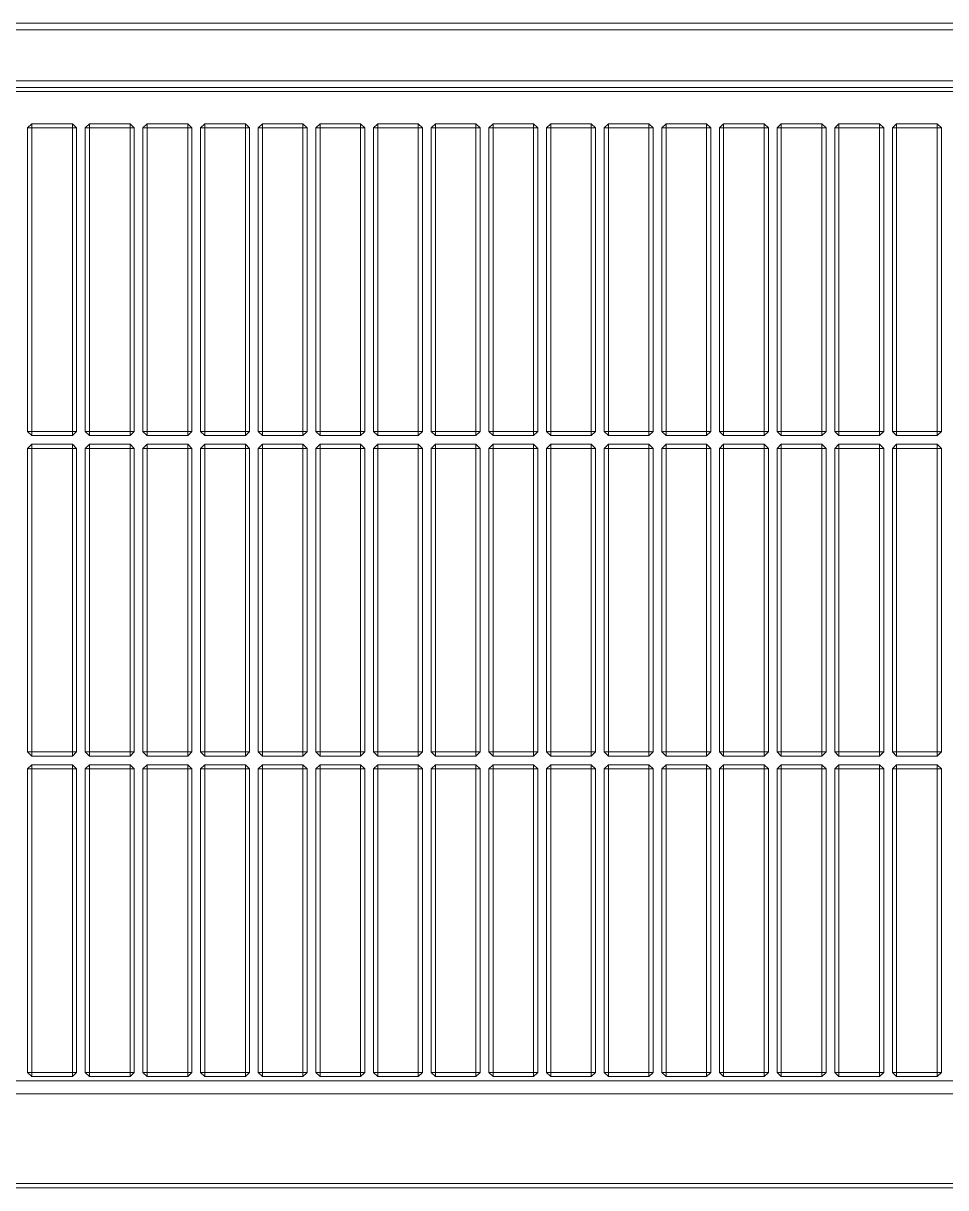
# Model space of a CAD drawing. Header units: metres. Extents: x 10 to 831, y 10 to 584.
# Drawn here: x 403.4 to 437.96, y 252 to 295.6 of the extents above; entities that cross this region are included whole.
import ezdxf

# ---------------------------------------------------------------- set-up
doc = ezdxf.new("R2010")
doc.units = ezdxf.units.M
doc.layers.add('VIS', color=8, linetype='Continuous', lineweight=13)

msp = doc.modelspace()

# ---------------------------------------------------------------- linework, layer by layer
at = {"layer": 'VIS'}
for p, q in [((457.76, 295.6), (195.84, 295.6)), ((457.76, 295.6), (195.84, 295.6)), ((195.84, 295.36), (457.76, 295.36)), ((195.84, 295.36), (457.76, 295.36)), ((457.76, 293.44), (195.84, 293.44)), ((457.76, 293.44), (195.84, 293.44)), ((195.84, 293.2), (457.76, 293.2)), ((195.84, 293.2), (457.76, 293.2)), ((230.16, 293.04), (457.84, 293.04)), ((403.72, 291.84), (403.56, 291.68)), ((403.72, 291.68), (403.72, 291.84)), ((403.72, 291.84), (403.72, 291.84)), ((405.24, 291.84), (403.72, 291.84)), ((405.24, 291.84), (405.24, 291.68)), ((405.4, 291.68), (405.24, 291.84)), ((405.88, 291.84), (405.72, 291.68)), ((405.88, 291.68), (405.88, 291.84)), ((405.88, 291.84), (405.88, 291.84)), ((407.4, 291.84), (405.88, 291.84)), ((407.4, 291.84), (407.4, 291.68)), ((407.56, 291.68), (407.4, 291.84)), ((408.04, 291.84), (407.88, 291.68)), ((408.04, 291.68), (408.04, 291.84)), ((409.56, 291.84), (408.04, 291.84)), ((408.04, 291.84), (408.04, 291.84)), ((409.56, 291.84), (409.56, 291.68)), ((409.72, 291.68), (409.56, 291.84)), ((410.2, 291.84), (410.04, 291.68)), ((410.2, 291.68), (410.2, 291.84)), ((410.2, 291.84), (410.2, 291.84)), ((411.72, 291.84), (410.2, 291.84)), ((411.72, 291.84), (411.72, 291.68)), ((411.88, 291.68), (411.72, 291.84)), ((412.36, 291.84), (412.2, 291.68)), ((412.36, 291.68), (412.36, 291.84)), ((412.36, 291.84), (412.36, 291.84)), ((413.88, 291.84), (412.36, 291.84)), ((413.88, 291.84), (413.88, 291.68)), ((414.04, 291.68), (413.88, 291.84)), ((414.52, 291.84), (414.36, 291.68)), ((414.52, 291.68), (414.52, 291.84)), ((416.04, 291.84), (414.52, 291.84)), ((414.52, 291.84), (414.52, 291.84)), ((416.04, 291.84), (416.04, 291.68)), ((416.2, 291.68), (416.04, 291.84)), ((416.68, 291.84), (416.52, 291.68)), ((416.68, 291.68), (416.68, 291.84)), ((416.68, 291.84), (416.68, 291.84)), ((418.2, 291.84), (416.68, 291.84)), ((418.2, 291.84), (418.2, 291.68)), ((418.36, 291.68), (418.2, 291.84)), ((418.84, 291.84), (418.68, 291.68)), ((418.84, 291.68), (418.84, 291.84)), ((418.84, 291.84), (418.84, 291.84)), ((420.36, 291.84), (418.84, 291.84)), ((420.36, 291.84), (420.36, 291.68)), ((420.52, 291.68), (420.36, 291.84)), ((421, 291.84), (420.84, 291.68)), ((421, 291.68), (421, 291.84)), ((422.52, 291.84), (421, 291.84)), ((421, 291.84), (421, 291.84)), ((422.52, 291.84), (422.52, 291.68)), ((422.68, 291.68), (422.52, 291.84)), ((423.16, 291.84), (423, 291.68)), ((423.16, 291.68), (423.16, 291.84)), ((423.16, 291.84), (423.16, 291.84)), ((424.68, 291.84), (423.16, 291.84)), ((424.68, 291.84), (424.68, 291.68)), ((424.84, 291.68), (424.68, 291.84)), ((425.32, 291.84), (425.16, 291.68)), ((425.32, 291.68), (425.32, 291.84)), ((425.32, 291.84), (425.32, 291.84)), ((426.84, 291.84), (425.32, 291.84)), ((426.84, 291.84), (426.84, 291.68)), ((427, 291.68), (426.84, 291.84)), ((427.48, 291.84), (427.32, 291.68)), ((427.48, 291.68), (427.48, 291.84)), ((429, 291.84), (427.48, 291.84)), ((427.48, 291.84), (427.48, 291.84)), ((429, 291.84), (429, 291.68)), ((429.16, 291.68), (429, 291.84)), ((429.64, 291.84), (429.48, 291.68)), ((429.64, 291.68), (429.64, 291.84)), ((429.64, 291.84), (429.64, 291.84)), ((431.16, 291.84), (429.64, 291.84)), ((431.16, 291.84), (431.16, 291.68)), ((431.32, 291.68), (431.16, 291.84)), ((431.8, 291.84), (431.64, 291.68)), ((431.8, 291.68), (431.8, 291.84)), ((431.8, 291.84), (431.8, 291.84)), ((433.32, 291.84), (431.8, 291.84)), ((433.32, 291.84), (433.32, 291.68)), ((433.48, 291.68), (433.32, 291.84)), ((433.96, 291.84), (433.8, 291.68)), ((433.96, 291.68), (433.96, 291.84)), ((435.48, 291.84), (433.96, 291.84)), ((433.96, 291.84), (433.96, 291.84)), ((435.48, 291.84), (435.48, 291.68)), ((435.64, 291.68), (435.48, 291.84)), ((436.12, 291.84), (435.96, 291.68)), ((436.12, 291.68), (436.12, 291.84)), ((436.12, 291.84), (436.12, 291.84)), ((437.64, 291.84), (436.12, 291.84)), ((437.64, 291.84), (437.64, 291.68)), ((437.8, 291.68), (437.64, 291.84)), ((403.56, 291.68), (403.72, 291.68)), ((403.56, 291.68), (403.56, 280.32)), ((403.72, 280.32), (403.72, 291.68)), ((403.72, 291.68), (405.24, 291.68)), ((405.24, 291.68), (405.4, 291.68)), ((405.24, 291.68), (405.24, 280.32)), ((405.4, 291.68), (405.32, 291.68)), ((405.4, 291.68), (405.4, 291.68)), ((405.4, 280.32), (405.4, 291.68)), ((405.4, 291.68), (405.4, 280.32)), ((405.72, 291.68), (405.88, 291.68)), ((405.72, 291.68), (405.72, 280.32)), ((405.88, 291.68), (407.4, 291.68)), ((405.88, 280.32), (405.88, 291.68)), ((407.4, 291.68), (407.56, 291.68)), ((407.4, 291.68), (407.4, 280.32)), ((407.56, 291.68), (407.48, 291.68)), ((407.56, 291.68), (407.56, 280.32)), ((407.56, 280.32), (407.56, 291.68)), ((407.56, 291.68), (407.56, 291.68)), ((407.88, 291.68), (408.04, 291.68)), ((407.88, 291.68), (407.88, 280.32)), ((408.04, 291.68), (409.56, 291.68)), ((408.04, 280.32), (408.04, 291.68)), ((409.56, 291.68), (409.72, 291.68)), ((409.56, 291.68), (409.56, 280.32)), ((409.72, 291.68), (409.64, 291.68)), ((409.72, 291.68), (409.72, 280.32)), ((409.72, 291.68), (409.72, 291.68)), ((409.72, 280.32), (409.72, 291.68)), ((410.04, 291.68), (410.2, 291.68)), ((410.04, 291.68), (410.04, 280.32)), ((410.2, 280.32), (410.2, 291.68)), ((410.2, 291.68), (411.72, 291.68)), ((411.72, 291.68), (411.88, 291.68)), ((411.72, 291.68), (411.72, 280.32)), ((411.88, 291.68), (411.8, 291.68)), ((411.88, 280.32), (411.88, 291.68)), ((411.88, 291.68), (411.88, 291.68)), ((411.88, 291.68), (411.88, 280.32)), ((412.2, 291.68), (412.36, 291.68)), ((412.2, 291.68), (412.2, 280.32)), ((412.36, 291.68), (413.88, 291.68)), ((412.36, 280.32), (412.36, 291.68)), ((413.88, 291.68), (414.04, 291.68)), ((413.88, 291.68), (413.88, 280.32)), ((414.04, 291.68), (413.96, 291.68)), ((414.04, 291.68), (414.04, 291.68)), ((414.04, 291.68), (414.04, 280.32)), ((414.04, 280.32), (414.04, 291.68)), ((414.36, 291.68), (414.52, 291.68)), ((414.36, 291.68), (414.36, 280.32)), ((414.52, 291.68), (416.04, 291.68)), ((414.52, 280.32), (414.52, 291.68)), ((416.04, 291.68), (416.2, 291.68)), ((416.04, 291.68), (416.04, 280.32)), ((416.2, 291.68), (416.12, 291.68)), ((416.2, 291.68), (416.2, 280.32)), ((416.2, 280.32), (416.2, 291.68)), ((416.2, 291.68), (416.2, 291.68)), ((416.52, 291.68), (416.68, 291.68)), ((416.52, 291.68), (416.52, 280.32)), ((416.68, 280.32), (416.68, 291.68)), ((416.68, 291.68), (418.2, 291.68)), ((418.2, 291.68), (418.36, 291.68)), ((418.2, 291.68), (418.2, 280.32)), ((418.36, 291.68), (418.28, 291.68)), ((418.36, 291.68), (418.36, 291.68)), ((418.36, 280.32), (418.36, 291.68)), ((418.36, 291.68), (418.36, 280.32)), ((418.68, 291.68), (418.84, 291.68)), ((418.68, 291.68), (418.68, 280.32)), ((418.84, 291.68), (420.36, 291.68)), ((418.84, 280.32), (418.84, 291.68)), ((420.36, 291.68), (420.52, 291.68)), ((420.36, 291.68), (420.36, 280.32)), ((420.52, 291.68), (420.44, 291.68)), ((420.52, 291.68), (420.52, 280.32)), ((420.52, 280.32), (420.52, 291.68)), ((420.52, 291.68), (420.52, 291.68)), ((420.84, 291.68), (421, 291.68)), ((420.84, 291.68), (420.84, 280.32)), ((421, 291.68), (422.52, 291.68)), ((421, 280.32), (421, 291.68)), ((422.52, 291.68), (422.68, 291.68)), ((422.52, 291.68), (422.52, 280.32)), ((422.68, 291.68), (422.6, 291.68)), ((422.68, 291.68), (422.68, 280.32)), ((422.68, 291.68), (422.68, 291.68)), ((422.68, 280.32), (422.68, 291.68)), ((423, 291.68), (423.16, 291.68)), ((423, 291.68), (423, 280.32)), ((423.16, 280.32), (423.16, 291.68)), ((423.16, 291.68), (424.68, 291.68)), ((424.68, 291.68), (424.84, 291.68)), ((424.68, 291.68), (424.68, 280.32)), ((424.84, 291.68), (424.76, 291.68)), ((424.84, 280.32), (424.84, 291.68)), ((424.84, 291.68), (424.84, 291.68)), ((424.84, 291.68), (424.84, 280.32)), ((425.16, 291.68), (425.32, 291.68)), ((425.16, 291.68), (425.16, 280.32)), ((425.32, 291.68), (426.84, 291.68)), ((425.32, 280.32), (425.32, 291.68)), ((426.84, 291.68), (427, 291.68)), ((426.84, 291.68), (426.84, 280.32)), ((427, 291.68), (426.92, 291.68)), ((427, 291.68), (427, 291.68)), ((427, 291.68), (427, 280.32)), ((427, 280.32), (427, 291.68)), ((427.32, 291.68), (427.48, 291.68)), ((427.32, 291.68), (427.32, 280.32)), ((427.48, 291.68), (429, 291.68)), ((427.48, 280.32), (427.48, 291.68)), ((429, 291.68), (429.16, 291.68)), ((429, 291.68), (429, 280.32)), ((429.16, 291.68), (429.08, 291.68)), ((429.16, 291.68), (429.16, 280.32)), ((429.16, 280.32), (429.16, 291.68)), ((429.16, 291.68), (429.16, 291.68)), ((429.48, 291.68), (429.64, 291.68)), ((429.48, 291.68), (429.48, 280.32)), ((429.64, 280.32), (429.64, 291.68)), ((429.64, 291.68), (431.16, 291.68)), ((431.16, 291.68), (431.32, 291.68)), ((431.16, 291.68), (431.16, 280.32)), ((431.32, 291.68), (431.24, 291.68)), ((431.32, 291.68), (431.32, 291.68)), ((431.32, 280.32), (431.32, 291.68)), ((431.32, 291.68), (431.32, 280.32)), ((431.64, 291.68), (431.8, 291.68)), ((431.64, 291.68), (431.64, 280.32)), ((431.8, 291.68), (433.32, 291.68)), ((431.8, 280.32), (431.8, 291.68)), ((433.32, 291.68), (433.48, 291.68)), ((433.32, 291.68), (433.32, 280.32)), ((433.48, 291.68), (433.4, 291.68)), ((433.48, 291.68), (433.48, 280.32)), ((433.48, 280.32), (433.48, 291.68)), ((433.48, 291.68), (433.48, 291.68)), ((433.8, 291.68), (433.96, 291.68)), ((433.8, 291.68), (433.8, 280.32)), ((433.96, 291.68), (435.48, 291.68)), ((433.96, 280.32), (433.96, 291.68)), ((435.48, 291.68), (435.64, 291.68)), ((435.48, 291.68), (435.48, 280.32)), ((435.64, 291.68), (435.56, 291.68)), ((435.64, 291.68), (435.64, 280.32)), ((435.64, 291.68), (435.64, 291.68)), ((435.64, 280.32), (435.64, 291.68)), ((435.96, 291.68), (436.12, 291.68)), ((435.96, 291.68), (435.96, 280.32)), ((436.12, 280.32), (436.12, 291.68)), ((436.12, 291.68), (437.64, 291.68)), ((437.64, 291.68), (437.8, 291.68)), ((437.64, 291.68), (437.64, 280.32)), ((437.8, 291.68), (437.72, 291.68)), ((437.8, 280.32), (437.8, 291.68)), ((437.8, 291.68), (437.8, 291.68)), ((437.8, 291.68), (437.8, 280.32)), ((403.72, 280.32), (403.56, 280.32)), ((403.56, 280.32), (403.72, 280.16)), ((403.56, 280.32), (403.56, 280.32)), ((403.72, 280.16), (403.72, 280.32)), ((405.24, 280.32), (403.72, 280.32)), ((403.72, 280.16), (405.24, 280.16)), ((405.24, 280.16), (405.4, 280.32)), ((405.4, 280.32), (405.24, 280.32)), ((405.24, 280.32), (405.24, 280.16)), ((405.24, 280.16), (405.24, 280.16)), ((405.4, 280.32), (405.32, 280.24)), ((405.4, 280.32), (405.4, 280.32)), ((405.88, 280.32), (405.72, 280.32)), ((405.72, 280.32), (405.88, 280.16)), ((405.72, 280.32), (405.72, 280.32)), ((405.88, 280.16), (405.88, 280.32)), ((407.4, 280.32), (405.88, 280.32)), ((405.88, 280.16), (407.4, 280.16)), ((407.4, 280.16), (407.56, 280.32)), ((407.56, 280.32), (407.4, 280.32)), ((407.4, 280.32), (407.4, 280.16)), ((407.4, 280.16), (407.4, 280.16)), ((407.56, 280.32), (407.48, 280.24)), ((407.56, 280.32), (407.56, 280.32)), ((408.04, 280.32), (407.88, 280.32)), ((407.88, 280.32), (408.04, 280.16)), ((407.88, 280.32), (407.88, 280.32)), ((408.04, 280.16), (408.04, 280.32)), ((409.56, 280.32), (408.04, 280.32)), ((408.04, 280.16), (409.56, 280.16)), ((409.56, 280.16), (409.72, 280.32)), ((409.72, 280.32), (409.56, 280.32)), ((409.56, 280.32), (409.56, 280.16)), ((409.56, 280.16), (409.56, 280.16)), ((409.72, 280.32), (409.64, 280.24)), ((409.72, 280.32), (409.72, 280.32)), ((410.2, 280.32), (410.04, 280.32)), ((410.04, 280.32), (410.2, 280.16)), ((410.04, 280.32), (410.04, 280.32)), ((410.2, 280.16), (410.2, 280.32)), ((411.72, 280.32), (410.2, 280.32)), ((410.2, 280.16), (411.72, 280.16)), ((411.72, 280.16), (411.88, 280.32)), ((411.88, 280.32), (411.72, 280.32)), ((411.72, 280.32), (411.72, 280.16)), ((411.72, 280.16), (411.72, 280.16)), ((411.88, 280.32), (411.8, 280.24)), ((411.88, 280.32), (411.88, 280.32)), ((412.36, 280.32), (412.2, 280.32)), ((412.2, 280.32), (412.36, 280.16)), ((412.2, 280.32), (412.2, 280.32)), ((412.36, 280.16), (412.36, 280.32)), ((413.88, 280.32), (412.36, 280.32)), ((412.36, 280.16), (413.88, 280.16)), ((413.88, 280.16), (414.04, 280.32)), ((414.04, 280.32), (413.88, 280.32)), ((413.88, 280.32), (413.88, 280.16)), ((413.88, 280.16), (413.88, 280.16)), ((414.04, 280.32), (413.96, 280.24)), ((414.04, 280.32), (414.04, 280.32)), ((414.52, 280.32), (414.36, 280.32)), ((414.36, 280.32), (414.52, 280.16)), ((414.36, 280.32), (414.36, 280.32)), ((414.52, 280.16), (414.52, 280.32)), ((416.04, 280.32), (414.52, 280.32)), ((414.52, 280.16), (416.04, 280.16)), ((416.04, 280.16), (416.2, 280.32)), ((416.2, 280.32), (416.04, 280.32)), ((416.04, 280.32), (416.04, 280.16)), ((416.04, 280.16), (416.04, 280.16)), ((416.2, 280.32), (416.12, 280.24)), ((416.2, 280.32), (416.2, 280.32)), ((416.68, 280.32), (416.52, 280.32)), ((416.52, 280.32), (416.68, 280.16)), ((416.52, 280.32), (416.52, 280.32)), ((416.68, 280.16), (416.68, 280.32)), ((418.2, 280.32), (416.68, 280.32)), ((416.68, 280.16), (418.2, 280.16)), ((418.2, 280.16), (418.36, 280.32)), ((418.36, 280.32), (418.2, 280.32)), ((418.2, 280.32), (418.2, 280.16)), ((418.2, 280.16), (418.2, 280.16)), ((418.36, 280.32), (418.28, 280.24)), ((418.36, 280.32), (418.36, 280.32)), ((418.84, 280.32), (418.68, 280.32)), ((418.68, 280.32), (418.84, 280.16)), ((418.68, 280.32), (418.68, 280.32)), ((418.84, 280.16), (418.84, 280.32)), ((420.36, 280.32), (418.84, 280.32)), ((418.84, 280.16), (420.36, 280.16)), ((420.36, 280.16), (420.52, 280.32)), ((420.52, 280.32), (420.36, 280.32)), ((420.36, 280.32), (420.36, 280.16)), ((420.36, 280.16), (420.36, 280.16)), ((420.52, 280.32), (420.44, 280.24)), ((420.52, 280.32), (420.52, 280.32)), ((421, 280.32), (420.84, 280.32)), ((420.84, 280.32), (421, 280.16)), ((420.84, 280.32), (420.84, 280.32)), ((421, 280.16), (421, 280.32)), ((422.52, 280.32), (421, 280.32)), ((421, 280.16), (422.52, 280.16)), ((422.52, 280.16), (422.68, 280.32)), ((422.68, 280.32), (422.52, 280.32)), ((422.52, 280.32), (422.52, 280.16)), ((422.52, 280.16), (422.52, 280.16)), ((422.68, 280.32), (422.6, 280.24)), ((422.68, 280.32), (422.68, 280.32)), ((423.16, 280.32), (423, 280.32)), ((423, 280.32), (423.16, 280.16)), ((423, 280.32), (423, 280.32)), ((423.16, 280.16), (423.16, 280.32)), ((424.68, 280.32), (423.16, 280.32)), ((423.16, 280.16), (424.68, 280.16)), ((424.68, 280.16), (424.84, 280.32)), ((424.84, 280.32), (424.68, 280.32)), ((424.68, 280.32), (424.68, 280.16)), ((424.68, 280.16), (424.68, 280.16)), ((424.84, 280.32), (424.76, 280.24)), ((424.84, 280.32), (424.84, 280.32)), ((425.32, 280.32), (425.16, 280.32)), ((425.16, 280.32), (425.32, 280.16)), ((425.16, 280.32), (425.16, 280.32)), ((425.32, 280.16), (425.32, 280.32)), ((426.84, 280.32), (425.32, 280.32)), ((425.32, 280.16), (426.84, 280.16)), ((426.84, 280.16), (427, 280.32)), ((427, 280.32), (426.84, 280.32)), ((426.84, 280.32), (426.84, 280.16)), ((426.84, 280.16), (426.84, 280.16)), ((427, 280.32), (426.92, 280.24)), ((427, 280.32), (427, 280.32)), ((427.48, 280.32), (427.32, 280.32)), ((427.32, 280.32), (427.48, 280.16)), ((427.32, 280.32), (427.32, 280.32)), ((427.48, 280.16), (427.48, 280.32)), ((429, 280.32), (427.48, 280.32)), ((427.48, 280.16), (429, 280.16)), ((429, 280.16), (429.16, 280.32)), ((429.16, 280.32), (429, 280.32)), ((429, 280.32), (429, 280.16)), ((429, 280.16), (429, 280.16)), ((429.16, 280.32), (429.08, 280.24)), ((429.16, 280.32), (429.16, 280.32)), ((429.64, 280.32), (429.48, 280.32)), ((429.48, 280.32), (429.64, 280.16)), ((429.48, 280.32), (429.48, 280.32)), ((429.64, 280.16), (429.64, 280.32)), ((431.16, 280.32), (429.64, 280.32)), ((429.64, 280.16), (431.16, 280.16)), ((431.16, 280.16), (431.32, 280.32)), ((431.32, 280.32), (431.16, 280.32)), ((431.16, 280.32), (431.16, 280.16)), ((431.16, 280.16), (431.16, 280.16)), ((431.32, 280.32), (431.24, 280.24)), ((431.32, 280.32), (431.32, 280.32)), ((431.8, 280.32), (431.64, 280.32)), ((431.64, 280.32), (431.8, 280.16)), ((431.64, 280.32), (431.64, 280.32)), ((431.8, 280.16), (431.8, 280.32)), ((433.32, 280.32), (431.8, 280.32)), ((431.8, 280.16), (433.32, 280.16)), ((433.32, 280.16), (433.48, 280.32)), ((433.48, 280.32), (433.32, 280.32)), ((433.32, 280.32), (433.32, 280.16)), ((433.32, 280.16), (433.32, 280.16)), ((433.48, 280.32), (433.4, 280.24)), ((433.48, 280.32), (433.48, 280.32)), ((433.96, 280.32), (433.8, 280.32)), ((433.8, 280.32), (433.96, 280.16)), ((433.8, 280.32), (433.8, 280.32)), ((433.96, 280.16), (433.96, 280.32)), ((435.48, 280.32), (433.96, 280.32)), ((433.96, 280.16), (435.48, 280.16)), ((435.48, 280.16), (435.64, 280.32)), ((435.64, 280.32), (435.48, 280.32)), ((435.48, 280.32), (435.48, 280.16)), ((435.48, 280.16), (435.48, 280.16)), ((435.64, 280.32), (435.56, 280.24)), ((435.64, 280.32), (435.64, 280.32)), ((436.12, 280.32), (435.96, 280.32)), ((435.96, 280.32), (436.12, 280.16)), ((435.96, 280.32), (435.96, 280.32)), ((436.12, 280.16), (436.12, 280.32)), ((437.64, 280.32), (436.12, 280.32)), ((436.12, 280.16), (437.64, 280.16)), ((437.64, 280.16), (437.8, 280.32)), ((437.8, 280.32), (437.64, 280.32)), ((437.64, 280.32), (437.64, 280.16)), ((437.64, 280.16), (437.64, 280.16)), ((437.8, 280.32), (437.72, 280.24)), ((437.8, 280.32), (437.8, 280.32)), ((403.72, 279.84), (403.56, 279.68)), ((403.56, 279.68), (403.72, 279.68)), ((403.56, 279.68), (403.56, 268.32)), ((403.72, 279.68), (403.72, 279.84)), ((403.72, 279.84), (403.72, 279.84)), ((405.24, 279.84), (403.72, 279.84)), ((403.72, 268.32), (403.72, 279.68)), ((403.72, 279.68), (405.24, 279.68)), ((405.24, 279.84), (405.24, 279.68)), ((405.4, 279.68), (405.24, 279.84)), ((405.24, 279.68), (405.4, 279.68)), ((405.24, 279.68), (405.24, 268.32)), ((405.4, 279.68), (405.32, 279.68)), ((405.4, 268.32), (405.4, 279.68)), ((405.4, 279.68), (405.4, 279.68)), ((405.4, 279.68), (405.4, 268.32)), ((405.88, 279.84), (405.72, 279.68)), ((405.72, 279.68), (405.88, 279.68)), ((405.72, 279.68), (405.72, 268.32)), ((405.88, 279.68), (405.88, 279.84)), ((405.88, 279.84), (405.88, 279.84)), ((407.4, 279.84), (405.88, 279.84)), ((405.88, 279.68), (407.4, 279.68)), ((405.88, 268.32), (405.88, 279.68)), ((407.4, 279.84), (407.4, 279.68)), ((407.56, 279.68), (407.4, 279.84)), ((407.4, 279.68), (407.56, 279.68)), ((407.4, 279.68), (407.4, 268.32)), ((407.56, 279.68), (407.48, 279.68)), ((407.56, 279.68), (407.56, 279.68)), ((407.56, 279.68), (407.56, 268.32)), ((407.56, 268.32), (407.56, 279.68)), ((408.04, 279.84), (407.88, 279.68)), ((407.88, 279.68), (408.04, 279.68)), ((407.88, 279.68), (407.88, 268.32)), ((408.04, 279.68), (408.04, 279.84)), ((409.56, 279.84), (408.04, 279.84)), ((408.04, 279.84), (408.04, 279.84)), ((408.04, 279.68), (409.56, 279.68)), ((408.04, 268.32), (408.04, 279.68)), ((409.56, 279.84), (409.56, 279.68)), ((409.72, 279.68), (409.56, 279.84)), ((409.56, 279.68), (409.72, 279.68)), ((409.56, 279.68), (409.56, 268.32)), ((409.72, 279.68), (409.64, 279.68)), ((409.72, 279.68), (409.72, 268.32)), ((409.72, 268.32), (409.72, 279.68)), ((409.72, 279.68), (409.72, 279.68)), ((410.2, 279.84), (410.04, 279.68)), ((410.04, 279.68), (410.2, 279.68)), ((410.04, 279.68), (410.04, 268.32)), ((410.2, 279.68), (410.2, 279.84)), ((410.2, 279.84), (410.2, 279.84)), ((411.72, 279.84), (410.2, 279.84)), ((410.2, 268.32), (410.2, 279.68)), ((410.2, 279.68), (411.72, 279.68)), ((411.72, 279.84), (411.72, 279.68)), ((411.88, 279.68), (411.72, 279.84)), ((411.72, 279.68), (411.88, 279.68)), ((411.72, 279.68), (411.72, 268.32)), ((411.88, 279.68), (411.8, 279.68)), ((411.88, 279.68), (411.88, 279.68)), ((411.88, 268.32), (411.88, 279.68)), ((411.88, 279.68), (411.88, 268.32)), ((412.36, 279.84), (412.2, 279.68)), ((412.2, 279.68), (412.36, 279.68)), ((412.2, 279.68), (412.2, 268.32)), ((412.36, 279.68), (412.36, 279.84)), ((412.36, 279.84), (412.36, 279.84)), ((413.88, 279.84), (412.36, 279.84)), ((412.36, 279.68), (413.88, 279.68)), ((412.36, 268.32), (412.36, 279.68)), ((413.88, 279.84), (413.88, 279.68)), ((414.04, 279.68), (413.88, 279.84)), ((413.88, 279.68), (414.04, 279.68)), ((413.88, 279.68), (413.88, 268.32)), ((414.04, 279.68), (413.96, 279.68)), ((414.04, 279.68), (414.04, 268.32)), ((414.04, 268.32), (414.04, 279.68)), ((414.04, 279.68), (414.04, 279.68)), ((414.52, 279.84), (414.36, 279.68)), ((414.36, 279.68), (414.52, 279.68)), ((414.36, 279.68), (414.36, 268.32)), ((414.52, 279.68), (414.52, 279.84)), ((416.04, 279.84), (414.52, 279.84)), ((414.52, 279.84), (414.52, 279.84)), ((414.52, 279.68), (416.04, 279.68)), ((414.52, 268.32), (414.52, 279.68)), ((416.04, 279.84), (416.04, 279.68)), ((416.2, 279.68), (416.04, 279.84)), ((416.04, 279.68), (416.2, 279.68)), ((416.04, 279.68), (416.04, 268.32)), ((416.2, 279.68), (416.12, 279.68)), ((416.2, 279.68), (416.2, 268.32)), ((416.2, 279.68), (416.2, 279.68)), ((416.2, 268.32), (416.2, 279.68)), ((416.68, 279.84), (416.52, 279.68)), ((416.52, 279.68), (416.68, 279.68)), ((416.52, 279.68), (416.52, 268.32)), ((416.68, 279.68), (416.68, 279.84)), ((416.68, 279.84), (416.68, 279.84)), ((418.2, 279.84), (416.68, 279.84)), ((416.68, 268.32), (416.68, 279.68)), ((416.68, 279.68), (418.2, 279.68)), ((418.2, 279.84), (418.2, 279.68)), ((418.36, 279.68), (418.2, 279.84)), ((418.2, 279.68), (418.36, 279.68)), ((418.2, 279.68), (418.2, 268.32)), ((418.36, 279.68), (418.28, 279.68)), ((418.36, 268.32), (418.36, 279.68)), ((418.36, 279.68), (418.36, 279.68)), ((418.36, 279.68), (418.36, 268.32)), ((418.84, 279.84), (418.68, 279.68)), ((418.68, 279.68), (418.84, 279.68)), ((418.68, 279.68), (418.68, 268.32)), ((418.84, 279.68), (418.84, 279.84)), ((418.84, 279.84), (418.84, 279.84)), ((420.36, 279.84), (418.84, 279.84)), ((418.84, 279.68), (420.36, 279.68)), ((418.84, 268.32), (418.84, 279.68)), ((420.36, 279.84), (420.36, 279.68)), ((420.52, 279.68), (420.36, 279.84)), ((420.36, 279.68), (420.52, 279.68)), ((420.36, 279.68), (420.36, 268.32)), ((420.52, 279.68), (420.44, 279.68)), ((420.52, 279.68), (420.52, 279.68)), ((420.52, 279.68), (420.52, 268.32)), ((420.52, 268.32), (420.52, 279.68)), ((421, 279.84), (420.84, 279.68)), ((420.84, 279.68), (421, 279.68)), ((420.84, 279.68), (420.84, 268.32)), ((421, 279.68), (421, 279.84)), ((422.52, 279.84), (421, 279.84)), ((421, 279.84), (421, 279.84)), ((421, 279.68), (422.52, 279.68)), ((421, 268.32), (421, 279.68)), ((422.52, 279.84), (422.52, 279.68)), ((422.68, 279.68), (422.52, 279.84)), ((422.52, 279.68), (422.68, 279.68)), ((422.52, 279.68), (422.52, 268.32)), ((422.68, 279.68), (422.6, 279.68)), ((422.68, 279.68), (422.68, 268.32)), ((422.68, 268.32), (422.68, 279.68)), ((422.68, 279.68), (422.68, 279.68)), ((423.16, 279.84), (423, 279.68)), ((423, 279.68), (423.16, 279.68)), ((423, 279.68), (423, 268.32)), ((423.16, 279.68), (423.16, 279.84)), ((423.16, 279.84), (423.16, 279.84)), ((424.68, 279.84), (423.16, 279.84)), ((423.16, 268.32), (423.16, 279.68)), ((423.16, 279.68), (424.68, 279.68)), ((424.68, 279.84), (424.68, 279.68)), ((424.84, 279.68), (424.68, 279.84)), ((424.68, 279.68), (424.84, 279.68)), ((424.68, 279.68), (424.68, 268.32)), ((424.84, 279.68), (424.76, 279.68)), ((424.84, 279.68), (424.84, 279.68)), ((424.84, 268.32), (424.84, 279.68)), ((424.84, 279.68), (424.84, 268.32)), ((425.32, 279.84), (425.16, 279.68)), ((425.16, 279.68), (425.32, 279.68)), ((425.16, 279.68), (425.16, 268.32)), ((425.32, 279.68), (425.32, 279.84)), ((425.32, 279.84), (425.32, 279.84)), ((426.84, 279.84), (425.32, 279.84)), ((425.32, 279.68), (426.84, 279.68)), ((425.32, 268.32), (425.32, 279.68)), ((426.84, 279.84), (426.84, 279.68)), ((427, 279.68), (426.84, 279.84)), ((426.84, 279.68), (427, 279.68)), ((426.84, 279.68), (426.84, 268.32)), ((427, 279.68), (426.92, 279.68)), ((427, 279.68), (427, 268.32)), ((427, 268.32), (427, 279.68)), ((427, 279.68), (427, 279.68)), ((427.48, 279.84), (427.32, 279.68)), ((427.32, 279.68), (427.48, 279.68)), ((427.32, 279.68), (427.32, 268.32)), ((427.48, 279.68), (427.48, 279.84)), ((429, 279.84), (427.48, 279.84)), ((427.48, 279.84), (427.48, 279.84)), ((427.48, 279.68), (429, 279.68)), ((427.48, 268.32), (427.48, 279.68)), ((429, 279.84), (429, 279.68)), ((429.16, 279.68), (429, 279.84)), ((429, 279.68), (429.16, 279.68)), ((429, 279.68), (429, 268.32)), ((429.16, 279.68), (429.08, 279.68)), ((429.16, 279.68), (429.16, 268.32)), ((429.16, 279.68), (429.16, 279.68)), ((429.16, 268.32), (429.16, 279.68)), ((429.64, 279.84), (429.48, 279.68)), ((429.48, 279.68), (429.64, 279.68)), ((429.48, 279.68), (429.48, 268.32)), ((429.64, 279.68), (429.64, 279.84)), ((429.64, 279.84), (429.64, 279.84)), ((431.16, 279.84), (429.64, 279.84)), ((429.64, 268.32), (429.64, 279.68)), ((429.64, 279.68), (431.16, 279.68)), ((431.16, 279.84), (431.16, 279.68)), ((431.32, 279.68), (431.16, 279.84)), ((431.16, 279.68), (431.32, 279.68)), ((431.16, 279.68), (431.16, 268.32)), ((431.32, 279.68), (431.24, 279.68)), ((431.32, 268.32), (431.32, 279.68)), ((431.32, 279.68), (431.32, 279.68)), ((431.32, 279.68), (431.32, 268.32)), ((431.8, 279.84), (431.64, 279.68)), ((431.64, 279.68), (431.8, 279.68)), ((431.64, 279.68), (431.64, 268.32)), ((431.8, 279.68), (431.8, 279.84)), ((431.8, 279.84), (431.8, 279.84)), ((433.32, 279.84), (431.8, 279.84)), ((431.8, 279.68), (433.32, 279.68)), ((431.8, 268.32), (431.8, 279.68)), ((433.32, 279.84), (433.32, 279.68)), ((433.48, 279.68), (433.32, 279.84)), ((433.32, 279.68), (433.48, 279.68)), ((433.32, 279.68), (433.32, 268.32)), ((433.48, 279.68), (433.4, 279.68)), ((433.48, 279.68), (433.48, 279.68)), ((433.48, 279.68), (433.48, 268.32)), ((433.48, 268.32), (433.48, 279.68)), ((433.96, 279.84), (433.8, 279.68)), ((433.8, 279.68), (433.96, 279.68)), ((433.8, 279.68), (433.8, 268.32)), ((433.96, 279.68), (433.96, 279.84)), ((435.48, 279.84), (433.96, 279.84)), ((433.96, 279.84), (433.96, 279.84)), ((433.96, 279.68), (435.48, 279.68)), ((433.96, 268.32), (433.96, 279.68)), ((435.48, 279.84), (435.48, 279.68)), ((435.64, 279.68), (435.48, 279.84)), ((435.48, 279.68), (435.64, 279.68)), ((435.48, 279.68), (435.48, 268.32)), ((435.64, 279.68), (435.56, 279.68)), ((435.64, 279.68), (435.64, 268.32)), ((435.64, 268.32), (435.64, 279.68)), ((435.64, 279.68), (435.64, 279.68)), ((436.12, 279.84), (435.96, 279.68)), ((435.96, 279.68), (436.12, 279.68)), ((435.96, 279.68), (435.96, 268.32)), ((436.12, 279.68), (436.12, 279.84)), ((436.12, 279.84), (436.12, 279.84)), ((437.64, 279.84), (436.12, 279.84)), ((436.12, 268.32), (436.12, 279.68)), ((436.12, 279.68), (437.64, 279.68)), ((437.64, 279.84), (437.64, 279.68)), ((437.8, 279.68), (437.64, 279.84)), ((437.64, 279.68), (437.8, 279.68)), ((437.64, 279.68), (437.64, 268.32)), ((437.8, 279.68), (437.72, 279.68)), ((437.8, 279.68), (437.8, 279.68)), ((437.8, 268.32), (437.8, 279.68)), ((437.8, 279.68), (437.8, 268.32)), ((403.72, 268.32), (403.56, 268.32)), ((403.56, 268.32), (403.72, 268.16)), ((403.56, 268.32), (403.56, 268.32)), ((403.72, 268.16), (403.72, 268.32)), ((405.24, 268.32), (403.72, 268.32)), ((403.72, 268.16), (405.24, 268.16)), ((405.24, 268.16), (405.4, 268.32)), ((405.4, 268.32), (405.24, 268.32)), ((405.24, 268.32), (405.24, 268.16)), ((405.24, 268.16), (405.24, 268.16)), ((405.4, 268.32), (405.32, 268.24)), ((405.4, 268.32), (405.4, 268.32)), ((405.88, 268.32), (405.72, 268.32)), ((405.72, 268.32), (405.88, 268.16)), ((405.72, 268.32), (405.72, 268.32)), ((405.88, 268.16), (405.88, 268.32)), ((407.4, 268.32), (405.88, 268.32)), ((405.88, 268.16), (407.4, 268.16)), ((407.4, 268.16), (407.56, 268.32)), ((407.56, 268.32), (407.4, 268.32)), ((407.4, 268.32), (407.4, 268.16)), ((407.4, 268.16), (407.4, 268.16)), ((407.56, 268.32), (407.48, 268.24)), ((407.56, 268.32), (407.56, 268.32)), ((408.04, 268.32), (407.88, 268.32)), ((407.88, 268.32), (408.04, 268.16)), ((407.88, 268.32), (407.88, 268.32)), ((408.04, 268.16), (408.04, 268.32)), ((409.56, 268.32), (408.04, 268.32)), ((408.04, 268.16), (409.56, 268.16)), ((409.56, 268.16), (409.72, 268.32)), ((409.72, 268.32), (409.56, 268.32)), ((409.56, 268.32), (409.56, 268.16)), ((409.56, 268.16), (409.56, 268.16)), ((409.72, 268.32), (409.64, 268.24)), ((409.72, 268.32), (409.72, 268.32)), ((410.2, 268.32), (410.04, 268.32)), ((410.04, 268.32), (410.2, 268.16)), ((410.04, 268.32), (410.04, 268.32)), ((410.2, 268.16), (410.2, 268.32)), ((411.72, 268.32), (410.2, 268.32)), ((410.2, 268.16), (411.72, 268.16)), ((411.72, 268.16), (411.88, 268.32)), ((411.88, 268.32), (411.72, 268.32)), ((411.72, 268.32), (411.72, 268.16)), ((411.72, 268.16), (411.72, 268.16)), ((411.88, 268.32), (411.8, 268.24)), ((411.88, 268.32), (411.88, 268.32)), ((412.36, 268.32), (412.2, 268.32)), ((412.2, 268.32), (412.36, 268.16)), ((412.2, 268.32), (412.2, 268.32)), ((412.36, 268.16), (412.36, 268.32)), ((413.88, 268.32), (412.36, 268.32)), ((412.36, 268.16), (413.88, 268.16)), ((413.88, 268.16), (414.04, 268.32)), ((414.04, 268.32), (413.88, 268.32)), ((413.88, 268.32), (413.88, 268.16)), ((413.88, 268.16), (413.88, 268.16)), ((414.04, 268.32), (413.96, 268.24)), ((414.04, 268.32), (414.04, 268.32)), ((414.52, 268.32), (414.36, 268.32)), ((414.36, 268.32), (414.52, 268.16)), ((414.36, 268.32), (414.36, 268.32)), ((414.52, 268.16), (414.52, 268.32)), ((416.04, 268.32), (414.52, 268.32)), ((414.52, 268.16), (416.04, 268.16)), ((416.04, 268.16), (416.2, 268.32)), ((416.2, 268.32), (416.04, 268.32)), ((416.04, 268.32), (416.04, 268.16)), ((416.04, 268.16), (416.04, 268.16)), ((416.2, 268.32), (416.12, 268.24)), ((416.2, 268.32), (416.2, 268.32)), ((416.68, 268.32), (416.52, 268.32)), ((416.52, 268.32), (416.68, 268.16)), ((416.52, 268.32), (416.52, 268.32)), ((416.68, 268.16), (416.68, 268.32)), ((418.2, 268.32), (416.68, 268.32)), ((416.68, 268.16), (418.2, 268.16)), ((418.2, 268.16), (418.36, 268.32)), ((418.36, 268.32), (418.2, 268.32)), ((418.2, 268.32), (418.2, 268.16)), ((418.2, 268.16), (418.2, 268.16)), ((418.36, 268.32), (418.28, 268.24)), ((418.36, 268.32), (418.36, 268.32)), ((418.84, 268.32), (418.68, 268.32)), ((418.68, 268.32), (418.84, 268.16)), ((418.68, 268.32), (418.68, 268.32)), ((418.84, 268.16), (418.84, 268.32)), ((420.36, 268.32), (418.84, 268.32)), ((418.84, 268.16), (420.36, 268.16)), ((420.36, 268.16), (420.52, 268.32)), ((420.52, 268.32), (420.36, 268.32)), ((420.36, 268.32), (420.36, 268.16)), ((420.36, 268.16), (420.36, 268.16)), ((420.52, 268.32), (420.44, 268.24)), ((420.52, 268.32), (420.52, 268.32)), ((421, 268.32), (420.84, 268.32)), ((420.84, 268.32), (421, 268.16)), ((420.84, 268.32), (420.84, 268.32)), ((421, 268.16), (421, 268.32)), ((422.52, 268.32), (421, 268.32)), ((421, 268.16), (422.52, 268.16)), ((422.52, 268.16), (422.68, 268.32)), ((422.68, 268.32), (422.52, 268.32)), ((422.52, 268.32), (422.52, 268.16)), ((422.52, 268.16), (422.52, 268.16)), ((422.68, 268.32), (422.6, 268.24)), ((422.68, 268.32), (422.68, 268.32)), ((423.16, 268.32), (423, 268.32)), ((423, 268.32), (423.16, 268.16)), ((423, 268.32), (423, 268.32)), ((423.16, 268.16), (423.16, 268.32)), ((424.68, 268.32), (423.16, 268.32)), ((423.16, 268.16), (424.68, 268.16)), ((424.68, 268.16), (424.84, 268.32)), ((424.84, 268.32), (424.68, 268.32)), ((424.68, 268.32), (424.68, 268.16)), ((424.68, 268.16), (424.68, 268.16)), ((424.84, 268.32), (424.76, 268.24)), ((424.84, 268.32), (424.84, 268.32)), ((425.32, 268.32), (425.16, 268.32)), ((425.16, 268.32), (425.32, 268.16)), ((425.16, 268.32), (425.16, 268.32)), ((425.32, 268.16), (425.32, 268.32)), ((426.84, 268.32), (425.32, 268.32)), ((425.32, 268.16), (426.84, 268.16)), ((426.84, 268.16), (427, 268.32)), ((427, 268.32), (426.84, 268.32)), ((426.84, 268.32), (426.84, 268.16)), ((426.84, 268.16), (426.84, 268.16)), ((427, 268.32), (426.92, 268.24)), ((427, 268.32), (427, 268.32)), ((427.48, 268.32), (427.32, 268.32)), ((427.32, 268.32), (427.48, 268.16)), ((427.32, 268.32), (427.32, 268.32)), ((427.48, 268.16), (427.48, 268.32)), ((429, 268.32), (427.48, 268.32)), ((427.48, 268.16), (429, 268.16)), ((429, 268.16), (429.16, 268.32)), ((429.16, 268.32), (429, 268.32)), ((429, 268.32), (429, 268.16)), ((429, 268.16), (429, 268.16)), ((429.16, 268.32), (429.08, 268.24)), ((429.16, 268.32), (429.16, 268.32)), ((429.64, 268.32), (429.48, 268.32)), ((429.48, 268.32), (429.64, 268.16)), ((429.48, 268.32), (429.48, 268.32)), ((429.64, 268.16), (429.64, 268.32)), ((431.16, 268.32), (429.64, 268.32)), ((429.64, 268.16), (431.16, 268.16)), ((431.16, 268.16), (431.32, 268.32)), ((431.32, 268.32), (431.16, 268.32)), ((431.16, 268.32), (431.16, 268.16)), ((431.16, 268.16), (431.16, 268.16)), ((431.32, 268.32), (431.24, 268.24)), ((431.32, 268.32), (431.32, 268.32)), ((431.8, 268.32), (431.64, 268.32)), ((431.64, 268.32), (431.8, 268.16)), ((431.64, 268.32), (431.64, 268.32)), ((431.8, 268.16), (431.8, 268.32)), ((433.32, 268.32), (431.8, 268.32)), ((431.8, 268.16), (433.32, 268.16)), ((433.32, 268.16), (433.48, 268.32)), ((433.48, 268.32), (433.32, 268.32)), ((433.32, 268.32), (433.32, 268.16)), ((433.32, 268.16), (433.32, 268.16)), ((433.48, 268.32), (433.4, 268.24)), ((433.48, 268.32), (433.48, 268.32)), ((433.96, 268.32), (433.8, 268.32)), ((433.8, 268.32), (433.96, 268.16)), ((433.8, 268.32), (433.8, 268.32)), ((433.96, 268.16), (433.96, 268.32)), ((435.48, 268.32), (433.96, 268.32)), ((433.96, 268.16), (435.48, 268.16)), ((435.48, 268.16), (435.64, 268.32)), ((435.64, 268.32), (435.48, 268.32)), ((435.48, 268.32), (435.48, 268.16)), ((435.48, 268.16), (435.48, 268.16)), ((435.64, 268.32), (435.56, 268.24)), ((435.64, 268.32), (435.64, 268.32)), ((436.12, 268.32), (435.96, 268.32)), ((435.96, 268.32), (436.12, 268.16)), ((435.96, 268.32), (435.96, 268.32)), ((436.12, 268.16), (436.12, 268.32)), ((437.64, 268.32), (436.12, 268.32)), ((436.12, 268.16), (437.64, 268.16)), ((437.64, 268.16), (437.8, 268.32)), ((437.8, 268.32), (437.64, 268.32)), ((437.64, 268.32), (437.64, 268.16)), ((437.64, 268.16), (437.64, 268.16)), ((437.8, 268.32), (437.72, 268.24)), ((437.8, 268.32), (437.8, 268.32)), ((403.72, 267.84), (403.56, 267.68)), ((403.72, 267.68), (403.72, 267.84)), ((403.72, 267.84), (403.72, 267.84)), ((405.24, 267.84), (403.72, 267.84)), ((405.24, 267.84), (405.24, 267.68)), ((405.4, 267.68), (405.24, 267.84)), ((405.88, 267.84), (405.72, 267.68)), ((405.88, 267.68), (405.88, 267.84)), ((405.88, 267.84), (405.88, 267.84)), ((407.4, 267.84), (405.88, 267.84)), ((407.4, 267.84), (407.4, 267.68)), ((407.56, 267.68), (407.4, 267.84)), ((408.04, 267.84), (407.88, 267.68)), ((408.04, 267.68), (408.04, 267.84)), ((409.56, 267.84), (408.04, 267.84)), ((408.04, 267.84), (408.04, 267.84)), ((409.56, 267.84), (409.56, 267.68)), ((409.72, 267.68), (409.56, 267.84)), ((410.2, 267.84), (410.04, 267.68)), ((410.2, 267.68), (410.2, 267.84)), ((410.2, 267.84), (410.2, 267.84)), ((411.72, 267.84), (410.2, 267.84)), ((411.72, 267.84), (411.72, 267.68)), ((411.88, 267.68), (411.72, 267.84)), ((412.36, 267.84), (412.2, 267.68)), ((412.36, 267.68), (412.36, 267.84)), ((412.36, 267.84), (412.36, 267.84)), ((413.88, 267.84), (412.36, 267.84)), ((413.88, 267.84), (413.88, 267.68)), ((414.04, 267.68), (413.88, 267.84)), ((414.52, 267.84), (414.36, 267.68)), ((414.52, 267.68), (414.52, 267.84)), ((416.04, 267.84), (414.52, 267.84)), ((414.52, 267.84), (414.52, 267.84)), ((416.04, 267.84), (416.04, 267.68)), ((416.2, 267.68), (416.04, 267.84)), ((416.68, 267.84), (416.52, 267.68)), ((416.68, 267.68), (416.68, 267.84)), ((416.68, 267.84), (416.68, 267.84)), ((418.2, 267.84), (416.68, 267.84)), ((418.2, 267.84), (418.2, 267.68)), ((418.36, 267.68), (418.2, 267.84)), ((418.84, 267.84), (418.68, 267.68)), ((418.84, 267.68), (418.84, 267.84)), ((418.84, 267.84), (418.84, 267.84)), ((420.36, 267.84), (418.84, 267.84)), ((420.36, 267.84), (420.36, 267.68)), ((420.52, 267.68), (420.36, 267.84)), ((421, 267.84), (420.84, 267.68)), ((421, 267.68), (421, 267.84)), ((422.52, 267.84), (421, 267.84)), ((421, 267.84), (421, 267.84)), ((422.52, 267.84), (422.52, 267.68)), ((422.68, 267.68), (422.52, 267.84)), ((423.16, 267.84), (423, 267.68)), ((423.16, 267.68), (423.16, 267.84)), ((423.16, 267.84), (423.16, 267.84)), ((424.68, 267.84), (423.16, 267.84)), ((424.68, 267.84), (424.68, 267.68)), ((424.84, 267.68), (424.68, 267.84)), ((425.32, 267.84), (425.16, 267.68)), ((425.32, 267.68), (425.32, 267.84)), ((425.32, 267.84), (425.32, 267.84)), ((426.84, 267.84), (425.32, 267.84)), ((426.84, 267.84), (426.84, 267.68)), ((427, 267.68), (426.84, 267.84)), ((427.48, 267.84), (427.32, 267.68)), ((427.48, 267.68), (427.48, 267.84)), ((429, 267.84), (427.48, 267.84)), ((427.48, 267.84), (427.48, 267.84)), ((429, 267.84), (429, 267.68)), ((429.16, 267.68), (429, 267.84)), ((429.64, 267.84), (429.48, 267.68)), ((429.64, 267.68), (429.64, 267.84)), ((429.64, 267.84), (429.64, 267.84)), ((431.16, 267.84), (429.64, 267.84)), ((431.16, 267.84), (431.16, 267.68)), ((431.32, 267.68), (431.16, 267.84)), ((431.8, 267.84), (431.64, 267.68)), ((431.8, 267.68), (431.8, 267.84)), ((431.8, 267.84), (431.8, 267.84)), ((433.32, 267.84), (431.8, 267.84)), ((433.32, 267.84), (433.32, 267.68)), ((433.48, 267.68), (433.32, 267.84)), ((433.96, 267.84), (433.8, 267.68)), ((433.96, 267.68), (433.96, 267.84)), ((435.48, 267.84), (433.96, 267.84)), ((433.96, 267.84), (433.96, 267.84)), ((435.48, 267.84), (435.48, 267.68)), ((435.64, 267.68), (435.48, 267.84)), ((436.12, 267.84), (435.96, 267.68)), ((436.12, 267.68), (436.12, 267.84)), ((436.12, 267.84), (436.12, 267.84)), ((437.64, 267.84), (436.12, 267.84)), ((437.64, 267.84), (437.64, 267.68)), ((437.8, 267.68), (437.64, 267.84)), ((403.56, 267.68), (403.72, 267.68)), ((403.56, 267.68), (403.56, 256.32)), ((403.72, 256.32), (403.72, 267.68)), ((403.72, 267.68), (405.24, 267.68)), ((405.24, 267.68), (405.4, 267.68)), ((405.24, 267.68), (405.24, 256.32)), ((405.4, 267.68), (405.32, 267.68)), ((405.4, 267.68), (405.4, 267.68)), ((405.4, 256.32), (405.4, 267.68)), ((405.4, 267.68), (405.4, 256.32)), ((405.72, 267.68), (405.88, 267.68)), ((405.72, 267.68), (405.72, 256.32)), ((405.88, 267.68), (407.4, 267.68)), ((405.88, 256.32), (405.88, 267.68)), ((407.4, 267.68), (407.56, 267.68)), ((407.4, 267.68), (407.4, 256.32)), ((407.56, 267.68), (407.48, 267.68)), ((407.56, 267.68), (407.56, 256.32)), ((407.56, 256.32), (407.56, 267.68)), ((407.56, 267.68), (407.56, 267.68)), ((407.88, 267.68), (408.04, 267.68)), ((407.88, 267.68), (407.88, 256.32)), ((408.04, 267.68), (409.56, 267.68)), ((408.04, 256.32), (408.04, 267.68)), ((409.56, 267.68), (409.72, 267.68)), ((409.56, 267.68), (409.56, 256.32)), ((409.72, 267.68), (409.64, 267.68)), ((409.72, 267.68), (409.72, 256.32)), ((409.72, 267.68), (409.72, 267.68)), ((409.72, 256.32), (409.72, 267.68)), ((410.04, 267.68), (410.2, 267.68)), ((410.04, 267.68), (410.04, 256.32)), ((410.2, 256.32), (410.2, 267.68)), ((410.2, 267.68), (411.72, 267.68)), ((411.72, 267.68), (411.88, 267.68)), ((411.72, 267.68), (411.72, 256.32)), ((411.88, 267.68), (411.8, 267.68)), ((411.88, 256.32), (411.88, 267.68)), ((411.88, 267.68), (411.88, 267.68)), ((411.88, 267.68), (411.88, 256.32)), ((412.2, 267.68), (412.36, 267.68)), ((412.2, 267.68), (412.2, 256.32)), ((412.36, 267.68), (413.88, 267.68)), ((412.36, 256.32), (412.36, 267.68)), ((413.88, 267.68), (414.04, 267.68)), ((413.88, 267.68), (413.88, 256.32)), ((414.04, 267.68), (413.96, 267.68)), ((414.04, 267.68), (414.04, 267.68)), ((414.04, 267.68), (414.04, 256.32)), ((414.04, 256.32), (414.04, 267.68)), ((414.36, 267.68), (414.52, 267.68)), ((414.36, 267.68), (414.36, 256.32)), ((414.52, 267.68), (416.04, 267.68)), ((414.52, 256.32), (414.52, 267.68)), ((416.04, 267.68), (416.2, 267.68)), ((416.04, 267.68), (416.04, 256.32)), ((416.2, 267.68), (416.12, 267.68)), ((416.2, 267.68), (416.2, 256.32)), ((416.2, 256.32), (416.2, 267.68)), ((416.2, 267.68), (416.2, 267.68)), ((416.52, 267.68), (416.68, 267.68)), ((416.52, 267.68), (416.52, 256.32)), ((416.68, 256.32), (416.68, 267.68)), ((416.68, 267.68), (418.2, 267.68)), ((418.2, 267.68), (418.36, 267.68)), ((418.2, 267.68), (418.2, 256.32)), ((418.36, 267.68), (418.28, 267.68)), ((418.36, 267.68), (418.36, 267.68)), ((418.36, 256.32), (418.36, 267.68)), ((418.36, 267.68), (418.36, 256.32)), ((418.68, 267.68), (418.84, 267.68)), ((418.68, 267.68), (418.68, 256.32)), ((418.84, 267.68), (420.36, 267.68)), ((418.84, 256.32), (418.84, 267.68)), ((420.36, 267.68), (420.52, 267.68)), ((420.36, 267.68), (420.36, 256.32)), ((420.52, 267.68), (420.44, 267.68)), ((420.52, 267.68), (420.52, 256.32)), ((420.52, 256.32), (420.52, 267.68)), ((420.52, 267.68), (420.52, 267.68)), ((420.84, 267.68), (421, 267.68)), ((420.84, 267.68), (420.84, 256.32)), ((421, 267.68), (422.52, 267.68)), ((421, 256.32), (421, 267.68)), ((422.52, 267.68), (422.68, 267.68)), ((422.52, 267.68), (422.52, 256.32)), ((422.68, 267.68), (422.6, 267.68)), ((422.68, 267.68), (422.68, 256.32)), ((422.68, 267.68), (422.68, 267.68)), ((422.68, 256.32), (422.68, 267.68)), ((423, 267.68), (423.16, 267.68)), ((423, 267.68), (423, 256.32)), ((423.16, 256.32), (423.16, 267.68)), ((423.16, 267.68), (424.68, 267.68)), ((424.68, 267.68), (424.84, 267.68)), ((424.68, 267.68), (424.68, 256.32)), ((424.84, 267.68), (424.76, 267.68)), ((424.84, 256.32), (424.84, 267.68)), ((424.84, 267.68), (424.84, 267.68)), ((424.84, 267.68), (424.84, 256.32)), ((425.16, 267.68), (425.32, 267.68)), ((425.16, 267.68), (425.16, 256.32)), ((425.32, 267.68), (426.84, 267.68)), ((425.32, 256.32), (425.32, 267.68)), ((426.84, 267.68), (427, 267.68)), ((426.84, 267.68), (426.84, 256.32)), ((427, 267.68), (426.92, 267.68)), ((427, 267.68), (427, 267.68)), ((427, 267.68), (427, 256.32)), ((427, 256.32), (427, 267.68)), ((427.32, 267.68), (427.48, 267.68)), ((427.32, 267.68), (427.32, 256.32)), ((427.48, 267.68), (429, 267.68)), ((427.48, 256.32), (427.48, 267.68)), ((429, 267.68), (429.16, 267.68)), ((429, 267.68), (429, 256.32)), ((429.16, 267.68), (429.08, 267.68)), ((429.16, 267.68), (429.16, 256.32)), ((429.16, 256.32), (429.16, 267.68)), ((429.16, 267.68), (429.16, 267.68)), ((429.48, 267.68), (429.64, 267.68)), ((429.48, 267.68), (429.48, 256.32)), ((429.64, 256.32), (429.64, 267.68)), ((429.64, 267.68), (431.16, 267.68)), ((431.16, 267.68), (431.32, 267.68)), ((431.16, 267.68), (431.16, 256.32)), ((431.32, 267.68), (431.24, 267.68)), ((431.32, 267.68), (431.32, 267.68)), ((431.32, 256.32), (431.32, 267.68)), ((431.32, 267.68), (431.32, 256.32)), ((431.64, 267.68), (431.8, 267.68)), ((431.64, 267.68), (431.64, 256.32)), ((431.8, 267.68), (433.32, 267.68)), ((431.8, 256.32), (431.8, 267.68)), ((433.32, 267.68), (433.48, 267.68)), ((433.32, 267.68), (433.32, 256.32)), ((433.48, 267.68), (433.4, 267.68)), ((433.48, 267.68), (433.48, 256.32)), ((433.48, 256.32), (433.48, 267.68)), ((433.48, 267.68), (433.48, 267.68)), ((433.8, 267.68), (433.96, 267.68)), ((433.8, 267.68), (433.8, 256.32)), ((433.96, 267.68), (435.48, 267.68)), ((433.96, 256.32), (433.96, 267.68)), ((435.48, 267.68), (435.64, 267.68)), ((435.48, 267.68), (435.48, 256.32)), ((435.64, 267.68), (435.56, 267.68)), ((435.64, 267.68), (435.64, 256.32)), ((435.64, 267.68), (435.64, 267.68)), ((435.64, 256.32), (435.64, 267.68)), ((435.96, 267.68), (436.12, 267.68)), ((435.96, 267.68), (435.96, 256.32)), ((436.12, 256.32), (436.12, 267.68)), ((436.12, 267.68), (437.64, 267.68)), ((437.64, 267.68), (437.8, 267.68)), ((437.64, 267.68), (437.64, 256.32)), ((437.8, 267.68), (437.72, 267.68)), ((437.8, 256.32), (437.8, 267.68)), ((437.8, 267.68), (437.8, 267.68)), ((437.8, 267.68), (437.8, 256.32)), ((230, 256), (458, 256)), ((403.72, 256.32), (403.56, 256.32)), ((403.56, 256.32), (403.72, 256.16)), ((403.56, 256.32), (403.56, 256.32)), ((403.72, 256.16), (403.72, 256.32)), ((405.24, 256.32), (403.72, 256.32)), ((403.72, 256.16), (405.24, 256.16)), ((405.24, 256.16), (405.4, 256.32)), ((405.4, 256.32), (405.24, 256.32)), ((405.24, 256.32), (405.24, 256.16)), ((405.24, 256.16), (405.24, 256.16)), ((405.4, 256.32), (405.32, 256.24)), ((405.4, 256.32), (405.4, 256.32)), ((405.88, 256.32), (405.72, 256.32)), ((405.72, 256.32), (405.88, 256.16)), ((405.72, 256.32), (405.72, 256.32)), ((405.88, 256.16), (405.88, 256.32)), ((407.4, 256.32), (405.88, 256.32)), ((405.88, 256.16), (407.4, 256.16)), ((407.4, 256.16), (407.56, 256.32)), ((407.56, 256.32), (407.4, 256.32)), ((407.4, 256.32), (407.4, 256.16)), ((407.4, 256.16), (407.4, 256.16)), ((407.56, 256.32), (407.48, 256.24)), ((407.56, 256.32), (407.56, 256.32)), ((408.04, 256.32), (407.88, 256.32)), ((407.88, 256.32), (408.04, 256.16)), ((407.88, 256.32), (407.88, 256.32)), ((408.04, 256.16), (408.04, 256.32)), ((409.56, 256.32), (408.04, 256.32)), ((408.04, 256.16), (409.56, 256.16)), ((409.56, 256.16), (409.72, 256.32)), ((409.72, 256.32), (409.56, 256.32)), ((409.56, 256.32), (409.56, 256.16)), ((409.56, 256.16), (409.56, 256.16)), ((409.72, 256.32), (409.64, 256.24)), ((409.72, 256.32), (409.72, 256.32)), ((410.2, 256.32), (410.04, 256.32)), ((410.04, 256.32), (410.2, 256.16)), ((410.04, 256.32), (410.04, 256.32)), ((410.2, 256.16), (410.2, 256.32)), ((411.72, 256.32), (410.2, 256.32)), ((410.2, 256.16), (411.72, 256.16)), ((411.72, 256.16), (411.88, 256.32)), ((411.88, 256.32), (411.72, 256.32)), ((411.72, 256.32), (411.72, 256.16)), ((411.72, 256.16), (411.72, 256.16)), ((411.88, 256.32), (411.8, 256.24)), ((411.88, 256.32), (411.88, 256.32)), ((412.36, 256.32), (412.2, 256.32)), ((412.2, 256.32), (412.36, 256.16)), ((412.2, 256.32), (412.2, 256.32)), ((412.36, 256.16), (412.36, 256.32)), ((413.88, 256.32), (412.36, 256.32)), ((412.36, 256.16), (413.88, 256.16)), ((413.88, 256.16), (414.04, 256.32)), ((414.04, 256.32), (413.88, 256.32)), ((413.88, 256.32), (413.88, 256.16)), ((413.88, 256.16), (413.88, 256.16)), ((414.04, 256.32), (413.96, 256.24)), ((414.04, 256.32), (414.04, 256.32)), ((414.52, 256.32), (414.36, 256.32)), ((414.36, 256.32), (414.52, 256.16)), ((414.36, 256.32), (414.36, 256.32)), ((414.52, 256.16), (414.52, 256.32)), ((416.04, 256.32), (414.52, 256.32)), ((414.52, 256.16), (416.04, 256.16)), ((416.04, 256.16), (416.2, 256.32)), ((416.2, 256.32), (416.04, 256.32)), ((416.04, 256.32), (416.04, 256.16)), ((416.04, 256.16), (416.04, 256.16)), ((416.2, 256.32), (416.12, 256.24)), ((416.2, 256.32), (416.2, 256.32)), ((416.68, 256.32), (416.52, 256.32)), ((416.52, 256.32), (416.68, 256.16)), ((416.52, 256.32), (416.52, 256.32)), ((416.68, 256.16), (416.68, 256.32)), ((418.2, 256.32), (416.68, 256.32)), ((416.68, 256.16), (418.2, 256.16)), ((418.2, 256.16), (418.36, 256.32)), ((418.36, 256.32), (418.2, 256.32)), ((418.2, 256.32), (418.2, 256.16)), ((418.2, 256.16), (418.2, 256.16)), ((418.36, 256.32), (418.28, 256.24)), ((418.36, 256.32), (418.36, 256.32)), ((418.84, 256.32), (418.68, 256.32)), ((418.68, 256.32), (418.84, 256.16)), ((418.68, 256.32), (418.68, 256.32)), ((418.84, 256.16), (418.84, 256.32)), ((420.36, 256.32), (418.84, 256.32)), ((418.84, 256.16), (420.36, 256.16)), ((420.36, 256.16), (420.52, 256.32)), ((420.52, 256.32), (420.36, 256.32)), ((420.36, 256.32), (420.36, 256.16)), ((420.36, 256.16), (420.36, 256.16)), ((420.52, 256.32), (420.44, 256.24)), ((420.52, 256.32), (420.52, 256.32)), ((421, 256.32), (420.84, 256.32)), ((420.84, 256.32), (421, 256.16)), ((420.84, 256.32), (420.84, 256.32)), ((421, 256.16), (421, 256.32)), ((422.52, 256.32), (421, 256.32)), ((421, 256.16), (422.52, 256.16)), ((422.52, 256.16), (422.68, 256.32)), ((422.68, 256.32), (422.52, 256.32)), ((422.52, 256.32), (422.52, 256.16)), ((422.52, 256.16), (422.52, 256.16)), ((422.68, 256.32), (422.6, 256.24)), ((422.68, 256.32), (422.68, 256.32)), ((423.16, 256.32), (423, 256.32)), ((423, 256.32), (423.16, 256.16)), ((423, 256.32), (423, 256.32)), ((423.16, 256.16), (423.16, 256.32)), ((424.68, 256.32), (423.16, 256.32)), ((423.16, 256.16), (424.68, 256.16)), ((424.68, 256.16), (424.84, 256.32)), ((424.84, 256.32), (424.68, 256.32)), ((424.68, 256.32), (424.68, 256.16)), ((424.68, 256.16), (424.68, 256.16)), ((424.84, 256.32), (424.76, 256.24)), ((424.84, 256.32), (424.84, 256.32)), ((425.32, 256.32), (425.16, 256.32)), ((425.16, 256.32), (425.32, 256.16)), ((425.16, 256.32), (425.16, 256.32)), ((425.32, 256.16), (425.32, 256.32)), ((426.84, 256.32), (425.32, 256.32)), ((425.32, 256.16), (426.84, 256.16)), ((426.84, 256.16), (427, 256.32)), ((427, 256.32), (426.84, 256.32)), ((426.84, 256.32), (426.84, 256.16)), ((426.84, 256.16), (426.84, 256.16)), ((427, 256.32), (426.92, 256.24)), ((427, 256.32), (427, 256.32)), ((427.48, 256.32), (427.32, 256.32)), ((427.32, 256.32), (427.48, 256.16)), ((427.32, 256.32), (427.32, 256.32)), ((427.48, 256.16), (427.48, 256.32)), ((429, 256.32), (427.48, 256.32)), ((427.48, 256.16), (429, 256.16)), ((429, 256.16), (429.16, 256.32)), ((429.16, 256.32), (429, 256.32)), ((429, 256.32), (429, 256.16)), ((429, 256.16), (429, 256.16)), ((429.16, 256.32), (429.08, 256.24)), ((429.16, 256.32), (429.16, 256.32)), ((429.64, 256.32), (429.48, 256.32)), ((429.48, 256.32), (429.64, 256.16)), ((429.48, 256.32), (429.48, 256.32)), ((429.64, 256.16), (429.64, 256.32)), ((431.16, 256.32), (429.64, 256.32)), ((429.64, 256.16), (431.16, 256.16)), ((431.16, 256.16), (431.32, 256.32)), ((431.32, 256.32), (431.16, 256.32)), ((431.16, 256.32), (431.16, 256.16)), ((431.16, 256.16), (431.16, 256.16)), ((431.32, 256.32), (431.24, 256.24)), ((431.32, 256.32), (431.32, 256.32)), ((431.8, 256.32), (431.64, 256.32)), ((431.64, 256.32), (431.8, 256.16)), ((431.64, 256.32), (431.64, 256.32)), ((431.8, 256.16), (431.8, 256.32)), ((433.32, 256.32), (431.8, 256.32)), ((431.8, 256.16), (433.32, 256.16)), ((433.32, 256.16), (433.48, 256.32)), ((433.48, 256.32), (433.32, 256.32)), ((433.32, 256.32), (433.32, 256.16)), ((433.32, 256.16), (433.32, 256.16)), ((433.48, 256.32), (433.4, 256.24)), ((433.48, 256.32), (433.48, 256.32)), ((433.96, 256.32), (433.8, 256.32)), ((433.8, 256.32), (433.96, 256.16)), ((433.8, 256.32), (433.8, 256.32)), ((433.96, 256.16), (433.96, 256.32)), ((435.48, 256.32), (433.96, 256.32)), ((433.96, 256.16), (435.48, 256.16)), ((435.48, 256.16), (435.64, 256.32)), ((435.64, 256.32), (435.48, 256.32)), ((435.48, 256.32), (435.48, 256.16)), ((435.48, 256.16), (435.48, 256.16)), ((435.64, 256.32), (435.56, 256.24)), ((435.64, 256.32), (435.64, 256.32)), ((436.12, 256.32), (435.96, 256.32)), ((435.96, 256.32), (436.12, 256.16)), ((435.96, 256.32), (435.96, 256.32)), ((436.12, 256.16), (436.12, 256.32)), ((437.64, 256.32), (436.12, 256.32)), ((436.12, 256.16), (437.64, 256.16)), ((437.64, 256.16), (437.8, 256.32)), ((437.8, 256.32), (437.64, 256.32)), ((437.64, 256.32), (437.64, 256.16)), ((437.64, 256.16), (437.64, 256.16)), ((437.8, 256.32), (437.72, 256.24)), ((437.8, 256.32), (437.8, 256.32)), ((458, 255.52), (230, 255.52)), ((457.84, 252.16), (230.16, 252.16)), ((230.16, 252), (457.84, 252))]:
    msp.add_line(p, q, dxfattribs=at)

doc.saveas('drawing.dxf')
